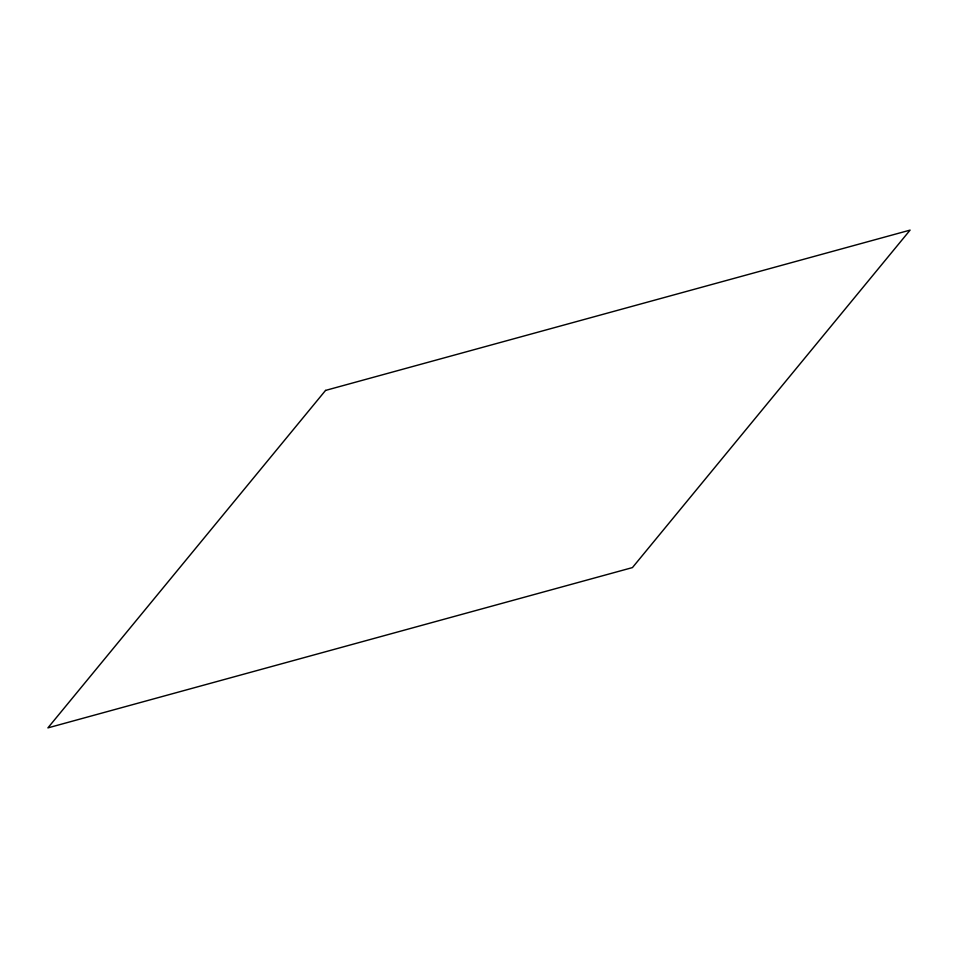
<?xml version="1.0" encoding="UTF-8"?>
<svg xmlns="http://www.w3.org/2000/svg" width="958" height="958" viewBox="0 0 958 958"><rect width="100%" height="100%" fill="white"/><g stroke="black" fill="none" stroke-linecap="round" stroke-linejoin="round"><path stroke-width="1.44" d="M325.564 390.409L47.9 727.888L632.436 567.591L910.1 230.112L325.564 390.409"/></g></svg>
